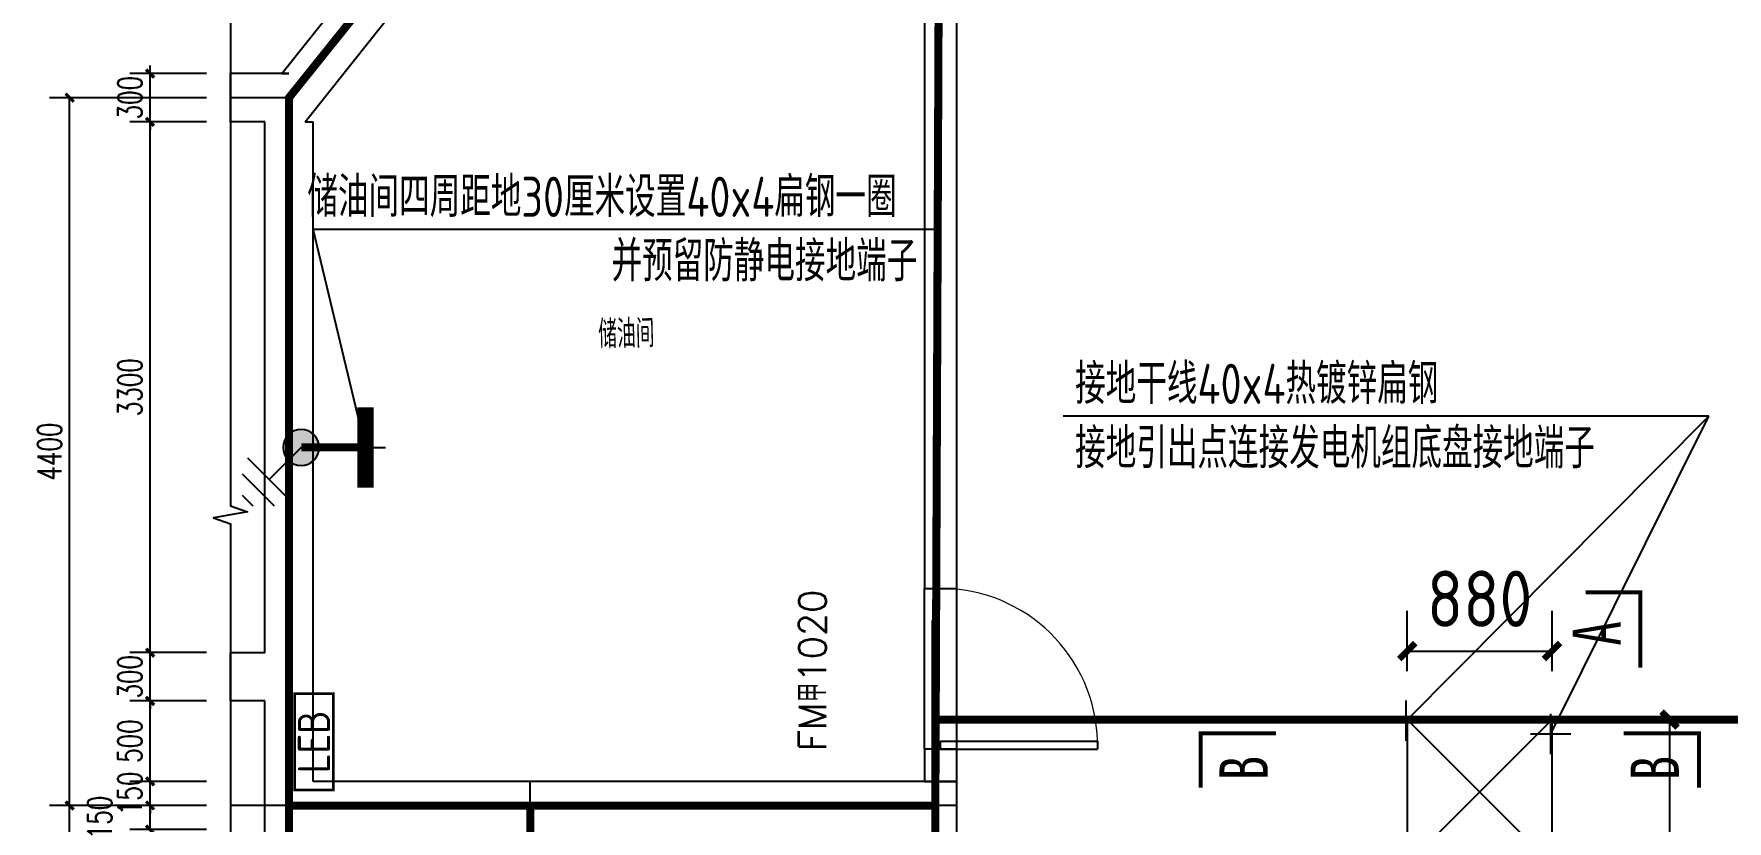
# Model space of a CAD drawing. Extents: x 1680526 to 2359975, y 920307 to 3738831.
# Drawn here: x 1819470 to 1829993, y 963804 to 968698 of the extents above; entities that cross this region are included whole.
import ezdxf
from ezdxf.enums import TextEntityAlignment as Align

# ---------------------------------------------------------------- set-up
doc = ezdxf.new("R2010")
doc.units = 0
doc.header["$LTSCALE"] = 1000
for name, color, linetype in [('A-WALL', 2, 'Continuous'), ('A-WINDOW', 4, 'Continuous'), ('DIM-照明', 3, 'Continuous'), ('DIM_SYMB', 3, 'Continuous'), ('DOOR_FIRE_TEXT', 7, 'Continuous'), ('DOTE', 1, 'Continuous'), ('EQUIP-安防', 3, 'Continuous'), ('EQUIP-箱柜', 3, 'Continuous'), ('LWIRE', 30, 'Continuous'), ('MID', 7, 'Continuous'), ('PUB_DIM', 3, 'Continuous'), ('RF-QT', 5, 'Continuous'), ('TEL_LEAD', 3, 'Continuous'), ('TEL_SYMB', 3, 'Continuous'), ('WIRE-接地', 30, 'Ground')]:
    doc.layers.add(name, color=color, linetype=linetype)
doc.layers.add('RF-WZ', color=110, linetype='Continuous', lineweight=0)
doc.styles.add('8B2_02', font='tssdeng.shx', dxfattribs={"width": 0.7, "bigfont": 'TSSDCHN.shx'})
doc.styles.add('_TCH_DIM_T3', font='SIMPLEX', dxfattribs={"width": 0.705882, "bigfont": 'GBCBIG'})
doc.styles.add('_TCH_WINDOW', font='SIMPLEX', dxfattribs={"height": 3.5, "bigfont": 'GBCBIG'})
doc.styles.add('_TEL_DIM', font='TSSDENG', dxfattribs={"width": 0.8, "height": 3.5, "bigfont": 'TSSDCHN'})
doc.styles.get("Standard").update_dxf_attribs({"font": 'GBENOR', "bigfont": 'GBCBIG'})
doc.styles.add('TG_LINETYPE', font='TSSDENG', dxfattribs={"width": 0.8, "height": 3, "bigfont": 'TSSDCHN'})
doc.styles.add('TYDG_02', font='TSSDENG', dxfattribs={"width": 0.8, "bigfont": 'TSSDCHN'})
doc.styles.add('样式 1', font='', dxfattribs={"width": 0.9, "height": 0.85})
doc.styles.get('样式 1').set_extended_font_data('SimSun')
doc.linetypes.add('Ground', pattern='A,0.75,-0.125,[135,sr.shx,S=0.1,R=0,X=-0.15,Y=0],0.125,-0.125', length=1.125)
doc.linetypes.add('TG_接地', pattern='A,0.75,0,["/",TG_LINETYPE,S=0.05,R=-8.594367,X=-0.1,Y=-0.045],0.65,-0.13,0.13,-0.13', length=2)
doc.dimstyles.new('_TCH_ARCH&&50', dxfattribs={"dimtxt": 148.75, "dimasz": 50, "dimexe": 125, "dimexo": 150, "dimgap": 50, "dimtad": 1, "dimdec": 0, "dimzin": 0, "dimdsep": 46, "dimtxsty": '_TCH_DIM_T3', "dimblk": 'ARCHTICK', "dimcen": 0.09, "dimclrt": 7, "dimazin": 2, "dimtfac": 1, "dimtdec": 0, "dimtix": 1, "dimtmove": 2, "dimatfit": 3, "dimfxl": 0, "dimtolj": 1, "dimtzin": 0, "dimarcsym": 0})
doc.dimstyles.get("Standard").update_dxf_attribs({"dimscale": 100, "dimtxt": 3.5, "dimasz": 1, "dimexe": 2.5, "dimexo": 3, "dimgap": 1.5, "dimtad": 1, "dimdec": 0, "dimzin": 0, "dimdsep": 46, "dimtxsty": 'Standard', "dimblk": 'ARCHTICK', "dimcen": 0.09, "dimadec": 0, "dimazin": 0, "dimtfac": 1, "dimtdec": 0, "dimtix": 1, "dimtmove": 2, "dimatfit": 3, "dimfxl": 0, "dimtolj": 1, "dimtzin": 0, "dimarcsym": 0})

# ---------------------------------------------------------------- blocks, each defined once
blk = doc.blocks.new('fdj')
at = {"layer": 'MID', "color": 3}
for p, q in [((900, 450), (0, -450)), ((0, 450), (900, -450)), ((900, -450), (900, 450)), ((900, 150), (2600, 150)), ((900, -150), (2600, -150))]:
    blk.add_line(p, q, dxfattribs=at)
blk.add_lwpolyline([(0, 450), (0, -450), (2600, -450), (2600, 450)], close=True, dxfattribs=at)
blk = doc.blocks.new('jdb')
at = {"layer": 'LWIRE'}
h = blk.add_hatch(color=256, dxfattribs=at)
edge = h.paths.add_edge_path()
edge.add_arc((0, 0), 112, 0, 360)
for p, q in [((0, 0), (-199, -199)), ((-332, -66), (-67, -331)), ((-365, -165), (-166, -364)), ((-365, -298), (-299, -364))]:
    blk.add_line(p, q, dxfattribs=at)
for points, const_width in [([(-250, 400), (250, 400)], 100), ([(0, 0), (0, 400)], 50)]:
    blk.add_lwpolyline(points, dxfattribs=dict(at, const_width=const_width))
blk.add_circle((0, 0), 112, dxfattribs=at)
blk = doc.blocks.new('_ArchTick')
at = {"color": 0, "linetype": 'ByBlock', "const_width": 0.4}
blk.add_lwpolyline([(-0.5, -0.5), (0.5, 0.5)], dxfattribs=at)
blk = doc.blocks.new('*D104')
at = {"layer": 'Defpoints', "color": 0}
for p in [(1828905, 964861), (1828005, 964435), (1828905, 964435)]:
    blk.add_point(p, dxfattribs=at)
at = {"layer": 'EQUIP-安防', "color": 0, "lineweight": -2}
for p, q in [((1828005, 964735), (1828005, 965111)), ((1828905, 964735), (1828905, 965111)), ((1828005, 964861), (1828905, 964861))]:
    blk.add_line(p, q, dxfattribs=at)
at = {"layer": 'EQUIP-安防', "color": 0, "lineweight": -2, "xscale": 100, "yscale": 100, "zscale": 100, "rotation": 180}
blk.add_blockref('_ArchTick', (1828005, 964861), dxfattribs=at)
at = {"layer": 'EQUIP-安防', "color": 0, "lineweight": -2, "xscale": 100, "yscale": 100, "zscale": 100}
blk.add_blockref('_ArchTick', (1828905, 964861), dxfattribs=at)
at = {"layer": 'EQUIP-安防', "color": 0, "insert": (1828455, 965186), "char_height": 350, "attachment_point": 5}
blk.add_mtext('\\A1;880', dxfattribs=at)
blk = doc.blocks.new('*D105')
at = {"layer": 'Defpoints', "color": 0}
for p in [(1828905, 964435), (1828905, 961835), (1829635, 961835)]:
    blk.add_point(p, dxfattribs=at)
at = {"layer": 'EQUIP-安防', "color": 0, "lineweight": -2}
for p, q in [((1829205, 964435), (1829885, 964435)), ((1829635, 964435), (1829635, 961835)), ((1829205, 961835), (1829885, 961835))]:
    blk.add_line(p, q, dxfattribs=at)
at = {"layer": 'EQUIP-安防', "color": 0, "lineweight": -2, "xscale": 100, "yscale": 100, "zscale": 100}
for p, rotation in [((1829635, 964435), 90), ((1829635, 961835), 270)]:
    blk.add_blockref('_ArchTick', p, dxfattribs=dict(at, rotation=rotation))
at = {"layer": 'EQUIP-安防', "color": 0, "insert": (1829310, 963135), "char_height": 350, "attachment_point": 5, "rotation": 90}
blk.add_mtext('\\A1;2500', dxfattribs=at)
blk = doc.blocks.new('$equip$00002700')
for p, q in [((-0.75, 0.6), (-0.75, 0)), ((0.75, 0.6), (-0.75, 0.6)), ((0.75, 0), (0.75, 0.6)), ((-0.75, 0), (0.75, 0))]:
    blk.add_line(p, q)
at = {"const_width": 0.04}
blk.add_lwpolyline([(-0.75, 0.6), (-0.75, 0), (0.75, 0), (0.75, 0.6), (-0.75, 0.6), (-0.75, 0)], dxfattribs=at)
for p in [(0, 0.6), (-0.75, 0.3), (0.75, 0.3), (0, 0)]:
    blk.add_point(p)
at = {"color": 7}
blk.add_attdef('$TEXT$', text='', height=0.5, dxfattribs=at).set_placement((0, 0.3), align=Align.MIDDLE_CENTER)
at = {"color": 7, "style": '_TEL_DIM', "flags": 1}
for tag in ['A', 'REMARK']:
    blk.add_attdef(tag, text='', height=0.00002, dxfattribs=at).set_placement((0, 0), align=Align.MIDDLE_CENTER)
blk = doc.blocks.new('*D142')
at = {"layer": 'Defpoints', "color": 0}
for p in [(1827348, 972315), (1836015, 967066), (1835209, 966054)]:
    blk.add_point(p, dxfattribs=at)
at = {"layer": 'PUB_DIM', "color": 0, "lineweight": -2}
for p, q in [((1827441, 972433), (1828231, 973424)), ((1828153, 973326), (1836015, 967066)), ((1835303, 966172), (1836093, 967164))]:
    blk.add_line(p, q, dxfattribs=at)
at = {"layer": 'PUB_DIM', "color": 0, "lineweight": -2, "xscale": 50, "yscale": 50, "zscale": 50}
for p, rotation in [((1828153, 973326), 141.4674129756817), ((1836015, 967066), 321.4674129756817)]:
    blk.add_blockref('_ArchTick', p, dxfattribs=dict(at, rotation=rotation))
at = {"layer": 'PUB_DIM', "color": 7, "insert": (1832161, 970293), "char_height": 148.8, "attachment_point": 5, "rotation": 321.4674, "style": '_TCH_DIM_T3'}
blk.add_mtext('\\A1;10050', dxfattribs=at)
blk = doc.blocks.new('*D155')
at = {"layer": 'Defpoints', "color": 0}
for p in [(1820192, 963901), (1820692, 963901), (1820692, 963751)]:
    blk.add_point(p, dxfattribs=at)
at = {"layer": 'PUB_DIM', "color": 0, "lineweight": -2}
for p, q in [((1820542, 963901), (1820067, 963901)), ((1820192, 963751), (1820192, 963901)), ((1820542, 963751), (1820067, 963751))]:
    blk.add_line(p, q, dxfattribs=at)
at = {"layer": 'PUB_DIM', "color": 0, "lineweight": -2, "xscale": 50, "yscale": 50, "zscale": 50}
for p, rotation in [((1820192, 963901), 90), ((1820192, 963751), 270)]:
    blk.add_blockref('_ArchTick', p, dxfattribs=dict(at, rotation=rotation))
at = {"layer": 'PUB_DIM', "color": 7, "insert": (1819879, 963826), "char_height": 148.8, "attachment_point": 5, "rotation": 90, "style": '_TCH_DIM_T3'}
blk.add_mtext('\\A1;150', dxfattribs=at)
blk = doc.blocks.new('*D156')
at = {"layer": 'Defpoints', "color": 0}
for p in [(1820192, 964051), (1820692, 964051), (1820692, 963901)]:
    blk.add_point(p, dxfattribs=at)
at = {"layer": 'PUB_DIM', "color": 0, "lineweight": -2}
for p, q in [((1820542, 964051), (1820067, 964051)), ((1820192, 964051), (1820192, 964101)), ((1820192, 963901), (1820192, 964051)), ((1820542, 963901), (1820067, 963901)), ((1820192, 963901), (1820192, 963851))]:
    blk.add_line(p, q, dxfattribs=at)
at = {"layer": 'PUB_DIM', "color": 0, "lineweight": -2, "xscale": 50, "yscale": 50, "zscale": 50}
for p, rotation in [((1820192, 964051), 270), ((1820192, 963901), 90)]:
    blk.add_blockref('_ArchTick', p, dxfattribs=dict(at, rotation=rotation))
at = {"layer": 'PUB_DIM', "color": 7, "insert": (1820067, 963976), "char_height": 148.8, "attachment_point": 5, "rotation": 90, "style": '_TCH_DIM_T3'}
blk.add_mtext('\\A1;150', dxfattribs=at)
blk = doc.blocks.new('*D157')
at = {"layer": 'Defpoints', "color": 0}
for p in [(1820192, 964551), (1820692, 964551), (1820692, 964051)]:
    blk.add_point(p, dxfattribs=at)
at = {"layer": 'PUB_DIM', "color": 0, "lineweight": -2}
for p, q in [((1820542, 964551), (1820067, 964551)), ((1820192, 964051), (1820192, 964551)), ((1820542, 964051), (1820067, 964051))]:
    blk.add_line(p, q, dxfattribs=at)
at = {"layer": 'PUB_DIM', "color": 0, "lineweight": -2, "xscale": 50, "yscale": 50, "zscale": 50}
for p, rotation in [((1820192, 964551), 90), ((1820192, 964051), 270)]:
    blk.add_blockref('_ArchTick', p, dxfattribs=dict(at, rotation=rotation))
at = {"layer": 'PUB_DIM', "color": 7, "insert": (1820067, 964301), "char_height": 148.8, "attachment_point": 5, "rotation": 90, "style": '_TCH_DIM_T3'}
blk.add_mtext('\\A1;500', dxfattribs=at)
blk = doc.blocks.new('*D158')
at = {"layer": 'Defpoints', "color": 0}
for p in [(1820192, 964851), (1820692, 964851), (1820692, 964551)]:
    blk.add_point(p, dxfattribs=at)
at = {"layer": 'PUB_DIM', "color": 0, "lineweight": -2}
for p, q in [((1820192, 964851), (1820192, 964901)), ((1820542, 964851), (1820067, 964851)), ((1820192, 964551), (1820192, 964851)), ((1820542, 964551), (1820067, 964551)), ((1820192, 964551), (1820192, 964501))]:
    blk.add_line(p, q, dxfattribs=at)
at = {"layer": 'PUB_DIM', "color": 0, "lineweight": -2, "xscale": 50, "yscale": 50, "zscale": 50}
for p, rotation in [((1820192, 964851), 270), ((1820192, 964551), 90)]:
    blk.add_blockref('_ArchTick', p, dxfattribs=dict(at, rotation=rotation))
at = {"layer": 'PUB_DIM', "color": 7, "insert": (1820067, 964701), "char_height": 148.8, "attachment_point": 5, "rotation": 90, "style": '_TCH_DIM_T3'}
blk.add_mtext('\\A1;300', dxfattribs=at)
blk = doc.blocks.new('*D159')
at = {"layer": 'Defpoints', "color": 0}
for p in [(1820192, 968151), (1820692, 968151), (1820692, 964851)]:
    blk.add_point(p, dxfattribs=at)
at = {"layer": 'PUB_DIM', "color": 0, "lineweight": -2}
for p, q in [((1820542, 968151), (1820067, 968151)), ((1820192, 964851), (1820192, 968151)), ((1820542, 964851), (1820067, 964851))]:
    blk.add_line(p, q, dxfattribs=at)
at = {"layer": 'PUB_DIM', "color": 0, "lineweight": -2, "xscale": 50, "yscale": 50, "zscale": 50}
for p, rotation in [((1820192, 968151), 90), ((1820192, 964851), 270)]:
    blk.add_blockref('_ArchTick', p, dxfattribs=dict(at, rotation=rotation))
at = {"layer": 'PUB_DIM', "color": 7, "insert": (1820067, 966501), "char_height": 148.8, "attachment_point": 5, "rotation": 90, "style": '_TCH_DIM_T3'}
blk.add_mtext('\\A1;3300', dxfattribs=at)
blk = doc.blocks.new('*D160')
at = {"layer": 'Defpoints', "color": 0}
for p in [(1820192, 968451), (1820692, 968451), (1820692, 968151)]:
    blk.add_point(p, dxfattribs=at)
at = {"layer": 'PUB_DIM', "color": 0, "lineweight": -2}
for p, q in [((1820192, 968451), (1820192, 968501)), ((1820542, 968451), (1820067, 968451)), ((1820192, 968151), (1820192, 968451)), ((1820542, 968151), (1820067, 968151)), ((1820192, 968151), (1820192, 968101))]:
    blk.add_line(p, q, dxfattribs=at)
at = {"layer": 'PUB_DIM', "color": 0, "lineweight": -2, "xscale": 50, "yscale": 50, "zscale": 50}
for p, rotation in [((1820192, 968451), 270), ((1820192, 968151), 90)]:
    blk.add_blockref('_ArchTick', p, dxfattribs=dict(at, rotation=rotation))
at = {"layer": 'PUB_DIM', "color": 7, "insert": (1820067, 968301), "char_height": 148.8, "attachment_point": 5, "rotation": 90, "style": '_TCH_DIM_T3'}
blk.add_mtext('\\A1;300', dxfattribs=at)
blk = doc.blocks.new('*D169')
at = {"layer": 'Defpoints', "color": 0}
for p in [(1819692, 963901), (1820692, 963901), (1820692, 962201)]:
    blk.add_point(p, dxfattribs=at)
at = {"layer": 'PUB_DIM', "color": 0, "lineweight": -2}
for p, q in [((1820542, 963901), (1819567, 963901)), ((1819692, 962201), (1819692, 963901)), ((1820542, 962201), (1819567, 962201))]:
    blk.add_line(p, q, dxfattribs=at)
at = {"layer": 'PUB_DIM', "color": 0, "lineweight": -2, "xscale": 50, "yscale": 50, "zscale": 50}
for p, rotation in [((1819692, 963901), 90), ((1819692, 962201), 270)]:
    blk.add_blockref('_ArchTick', p, dxfattribs=dict(at, rotation=rotation))
at = {"layer": 'PUB_DIM', "color": 7, "insert": (1819567, 963051), "char_height": 148.8, "attachment_point": 5, "rotation": 90, "style": '_TCH_DIM_T3'}
blk.add_mtext('\\A1;1700', dxfattribs=at)
blk = doc.blocks.new('*D170')
at = {"layer": 'Defpoints', "color": 0}
for p in [(1819692, 968301), (1820692, 968301), (1820692, 963901)]:
    blk.add_point(p, dxfattribs=at)
at = {"layer": 'PUB_DIM', "color": 0, "lineweight": -2}
for p, q in [((1820542, 968301), (1819567, 968301)), ((1819692, 963901), (1819692, 968301)), ((1820542, 963901), (1819567, 963901))]:
    blk.add_line(p, q, dxfattribs=at)
at = {"layer": 'PUB_DIM', "color": 0, "lineweight": -2, "xscale": 50, "yscale": 50, "zscale": 50}
for p, rotation in [((1819692, 968301), 90), ((1819692, 963901), 270)]:
    blk.add_blockref('_ArchTick', p, dxfattribs=dict(at, rotation=rotation))
at = {"layer": 'PUB_DIM', "color": 7, "insert": (1819567, 966101), "char_height": 148.8, "attachment_point": 5, "rotation": 90, "style": '_TCH_DIM_T3'}
blk.add_mtext('\\A1;4400', dxfattribs=at)
blk = doc.blocks.new('$DorLib2D$00000001')
for p, q in [((0.45, 0.975), (0.5, 0.975)), ((0.45, 0), (0.45, 0.975)), ((0.5, 0), (0.5, 0.975)), ((0.5, 0), (0.45, 0))]:
    blk.add_line(p, q)
at = {"lineweight": 13}
blk.add_arc((0.475, 0), 0.975, 91.4693, 180, dxfattribs=at)

msp = doc.modelspace()

# ---------------------------------------------------------------- linework, layer by layer
at = {"layer": 'A-WALL'}
for p, q in [((1825005.1, 969109.5), (1825005.1, 965250.5)), ((1825205.1, 965250.5), (1825205.1, 968950.3)), ((1825005.1, 965250.5), (1825205.1, 965250.5)), ((1825205.1, 964250.5), (1825005.1, 964250.5)), ((1825005.1, 964250.5), (1825005.1, 964050.5)), ((1825205.1, 964050.5), (1825205.1, 964250.5)), ((1825005.1, 964050.5), (1825205.1, 964050.5))]:
    msp.add_line(p, q, dxfattribs=at)
at = {"layer": 'A-WINDOW'}
for p, q in [((1825005.1, 964250.5), (1825005.1, 965250.5)), ((1825205.1, 964250.5), (1825205.1, 965250.5))]:
    msp.add_line(p, q, dxfattribs=at)
at = {"layer": 'DIM_SYMB'}
msp.add_lwpolyline([(1820691.7, 974110.3), (1820691.7, 965763.9), (1820796.7, 965725.7), (1820586.7, 965688.7), (1820691.7, 965651.4), (1820691.7, 957305)], dxfattribs=at)
at = {"layer": 'DOTE'}
for p, q in [((1821055.1, 968300.5), (1820691.7, 968300.5)), ((1821055.1, 958660.8), (1821055.1, 968300.5)), ((1825055.1, 958835.1), (1825055.1, 965050.5)), ((1822555.1, 958660.8), (1822555.1, 964050.5)), ((1825205.1, 963900.5), (1820691.7, 963900.5))]:
    msp.add_line(p, q, dxfattribs=at)
at = {"layer": 'RF-QT'}
for p, q in [((1821010.3, 968450.5), (1822975.2, 970917.8)), ((1821154.9, 968150.5), (1823116.4, 970613.6)), ((1821055.1, 968450.5), (1820691.7, 968450.5)), ((1820691.7, 968150.5), (1820691.7, 968450.5)), ((1821010.3, 968450.5), (1821055.1, 968450.5)), ((1820905.1, 968150.5), (1820691.7, 968150.5)), ((1820905.1, 964850.5), (1820905.1, 968150.5)), ((1821154.9, 968150.5), (1821205.1, 968150.5)), ((1821205.1, 964700.5), (1821205.1, 968150.5)), ((1820905.1, 964850.5), (1820691.7, 964850.5)), ((1820691.7, 964550.5), (1820691.7, 964850.5)), ((1821205.1, 964050.5), (1821205.1, 964700.5)), ((1820905.1, 964550.5), (1820691.7, 964550.5)), ((1820905.1, 963900.5), (1820905.1, 964550.5)), ((1822555.1, 964050.5), (1821205.1, 964050.5)), ((1825205.1, 964050.5), (1822555.1, 964050.5)), ((1825205.1, 963500.5), (1825205.1, 964050.5)), ((1820905.1, 962735.1), (1820905.1, 963900.5))]:
    msp.add_line(p, q, dxfattribs=at)
at = {"layer": 'TEL_LEAD'}
for p, q in [((1821531, 966126.8), (1821205.1, 967484.6)), ((1821205.1, 967484.6), (1825105.2, 967484.6)), ((1821531, 966001.8), (1821531, 966251.8)), ((1829878.5, 966322), (1825866.2, 966322)), ((1827998.5, 964427.5), (1829878.5, 966322)), ((1828896.5, 964345.4), (1829878.5, 966322)), ((1821406, 966126.8), (1821656, 966126.8)), ((1827998.5, 964302.5), (1827998.5, 964552.5)), ((1828896.5, 964220.4), (1828896.5, 964470.4)), ((1827873.5, 964427.5), (1828123.5, 964427.5)), ((1828771.5, 964345.4), (1829021.5, 964345.4))]:
    msp.add_line(p, q, dxfattribs=at)
at = {"layer": 'TEL_SYMB', "lineweight": -3, "const_width": 25}
for points in [[(1829114.7, 965226.2), (1829453.2, 965226.2), (1829453.2, 964757.9)], [(1826720.4, 964011.8), (1826720.4, 964350.2), (1827188.7, 964350.2)], [(1829817.3, 964011.8), (1829817.3, 964350.2), (1829349, 964350.2)]]:
    msp.add_lwpolyline(points, dxfattribs=at)
at = {"layer": 'WIRE-接地', "linetype": 'TG_接地', "const_width": 50}
for points in [[(1836897.8, 963920.6), (1825085.8, 973327.3), (1821055.1, 968300.5), (1821055.1, 959685.1), (1833524.8, 959685.1)], [(1824970, 969329.3), (1825093.5, 969114.1), (1825055.1, 959685.1)], [(1825086.1, 964435.1), (1834089.6, 964435.1)], [(1825055.1, 963900.5), (1821055.1, 963900.5)], [(1822555.1, 963900.5), (1822555.1, 959685.1)]]:
    msp.add_lwpolyline(points, dxfattribs=at)

# ---------------------------------------------------------------- block references
at = {"linetype": 'Continuous', "rotation": 270.0000000005307}
msp.add_blockref('fdj', (1828455.1, 964435.1), dxfattribs=at)
at = {"layer": 'A-WINDOW'}
ref = msp.add_blockref('$DorLib2D$00000001', (1825105.1, 964750.5), dxfattribs=dict(at, xscale=-1000, yscale=-1000, zscale=200, rotation=90.00000000004086))
ref.add_attrib('A', 'FM甲1020', (1824392.9, 964238.9), dxfattribs={"layer": 'DOOR_FIRE_TEXT', "height": 168.79, "rotation": 90, "style": '_TCH_WINDOW'})
at = {"layer": 'EQUIP-箱柜'}
ref = msp.add_blockref('$equip$00002700', (1821090.5, 964296.7), dxfattribs=dict(at, xscale=400, yscale=400, zscale=400, rotation=270))
ref.add_attrib('$TEXT$', 'LEB', dxfattribs={"layer": '0', "color": 7, "height": 200, "rotation": 90}).set_placement((1821210.5, 964296.7), align=Align.MIDDLE_CENTER)
at = {"layer": 'LWIRE', "xscale": -1, "rotation": 270}
msp.add_blockref('jdb', (1821131, 966126.8), dxfattribs=at)

# ---------------------------------------------------------------- texts
at = {"layer": 'DIM-照明', "color": 2, "lineweight": -3, "style": '样式 1', "width": 0.75}
for s, p in [('A', (1829332.2, 964894.2)), ('B', (1827138.1, 964056.3)), ('B', (1829692.9, 964056.3))]:
    msp.add_text(s, height=300, rotation=89.99974, dxfattribs=at).set_placement(p)
at = {"layer": 'RF-WZ', "style": '8B2_02', "width": 0.7}
msp.add_text('储油间', height=175, rotation=1.46741, dxfattribs=at).set_placement((1822979.7, 966741.1))
at = {"layer": 'TEL_LEAD', "color": 7, "style": 'TYDG_02', "width": 0.8}
for s, p in [('储油间四周距地30厘米设置40x4扁钢一圈', (1821169.5, 967559.6)), ('并预留防静电接地端子', (1823060.1, 967159.6)), ('接地干线40x4热镀锌扁钢', (1825941.2, 966397)), ('接地引出点连接发电机组底盘接地端子', (1825941.2, 965997))]:
    msp.add_text(s, height=250, dxfattribs=at).set_placement(p)

# ---------------------------------------------------------------- dimensions: what is measured, and where the dimension line sits
at = {"layer": 'EQUIP-安防'}
dim = msp.add_linear_dim(base=(1828905.1, 964861.1), p1=(1828005.1, 964435.1), p2=(1828905.1, 964435.1), text='880', dimstyle='Standard', override={"dimfxl": 2.5}, dxfattribs=at)
dim.commit()
dim.dimension.update_dxf_attribs({"geometry": '*D104', "text_midpoint": (1828455.1, 965186.1)})
dim = msp.add_linear_dim(base=(1829634.6, 961835.1), p1=(1828905.1, 964435.1), p2=(1828905.1, 961835.1), angle=90, text='2500', dimstyle='Standard', override={"dimfxl": 2.5}, dxfattribs=at)
dim.commit()
dim.dimension.update_dxf_attribs({"geometry": '*D105', "text_midpoint": (1829309.6, 963135.1)})
at = {"layer": 'PUB_DIM'}
for p1, p2, distance, text, picture, middle in [((1827347.8, 972315.2), (1835209.5, 966054.4), 1292.8, '10050', '*D142', (1832161.5, 970293.4)), ((1820691.7, 968150.5), (1820691.7, 968450.5), 500, '300', '*D160', (1820067.4, 968300.5)), ((1820691.7, 963900.5), (1820691.7, 968300.5), 1000, '4400', '*D170', (1819567.4, 966100.5)), ((1820691.7, 964850.5), (1820691.7, 968150.5), 500, '3300', '*D159', (1820067.4, 966500.5)), ((1820691.7, 964550.5), (1820691.7, 964850.5), 500, '300', '*D158', (1820067.4, 964700.5)), ((1820691.7, 964050.5), (1820691.7, 964550.5), 500, '500', '*D157', (1820067.4, 964300.5)), ((1820691.7, 963900.5), (1820691.7, 964050.5), 500, '150', '*D156', (1820067.4, 963975.5)), ((1820691.7, 962200.5), (1820691.7, 963900.5), 1000, '1700', '*D169', (1819567.4, 963050.5))]:
    dim = msp.add_aligned_dim(p1=p1, p2=p2, distance=distance, text=text, dimstyle='_TCH_ARCH&&50', dxfattribs=at)
    dim.commit()
    dim.dimension.update_dxf_attribs({"geometry": picture, "text_midpoint": middle})
dim = msp.add_linear_dim(base=(1820191.7, 963900.5), p1=(1820691.7, 963750.5), p2=(1820691.7, 963900.5), angle=90, text='150', dimstyle='_TCH_ARCH&&50', dxfattribs=at)
dim.commit()
dim.dimension.update_dxf_attribs({"geometry": '*D155', "text_midpoint": (1819879.2, 963825.5), "dimtype": 129})

doc.saveas('drawing.dxf')
